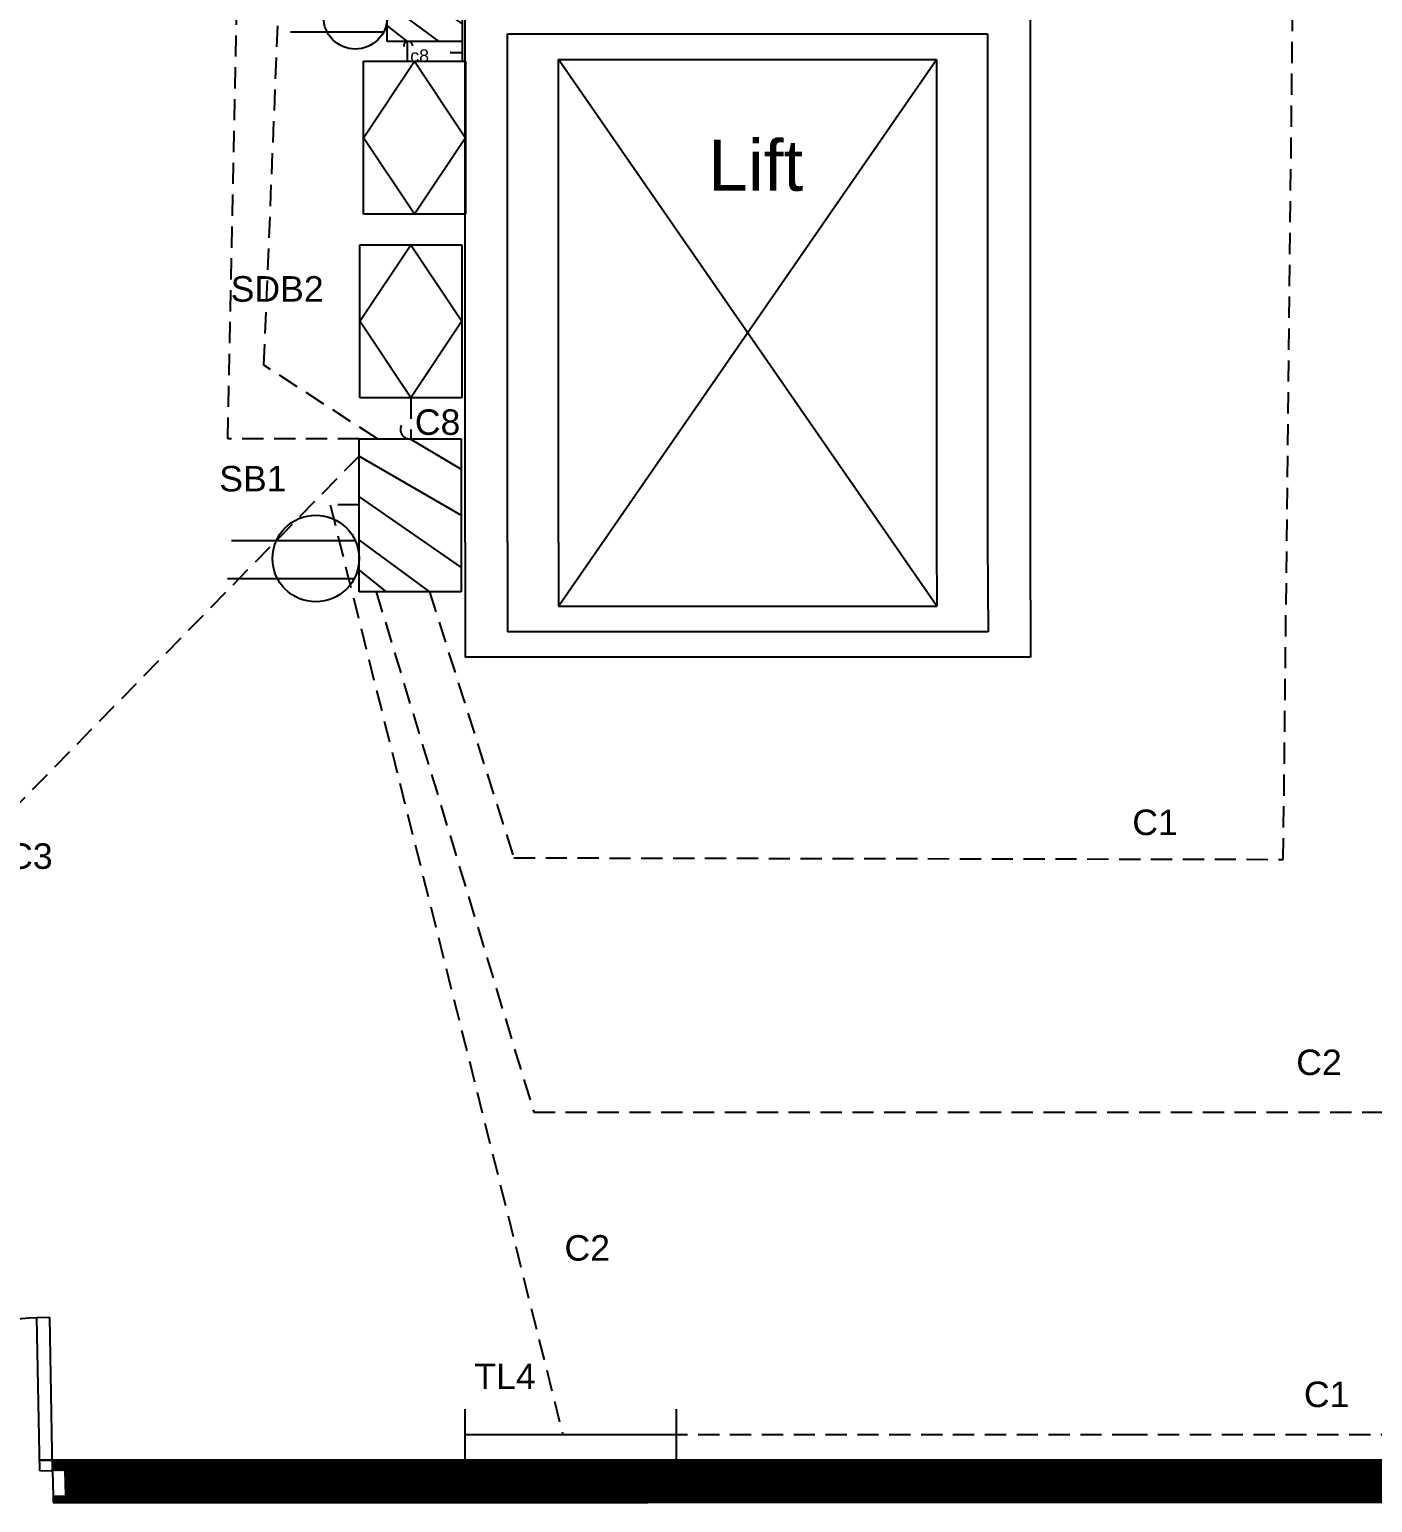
# Model space of a CAD drawing. Header units: inches. Extents: x 79 to 11386, y 236 to 3106.
# Drawn here: x 1680.7 to 1996.9, y 324.1 to 670.9 of the extents above; entities that cross this region are included whole.
import ezdxf

# ---------------------------------------------------------------- set-up
doc = ezdxf.new("R2010")
doc.units = ezdxf.units.IN
doc.header["$LTSCALE"] = 20
doc.header["$MEASUREMENT"] = 0
doc.linetypes.add('HIDDEN', pattern=[0.375, 0.25, -0.125])
for name, color, linetype in [('appliances', 180, 'Continuous'), ('Conduit', 100, 'HIDDEN'), ('conduit_SDB', 82, 'HIDDEN'), ('door_window', 30, 'Continuous'), ('emergency_Bo', 220, 'Continuous'), ('emergency_conduit', 210, 'HIDDEN'), ('hatch', 8, 'Continuous'), ('Text layer', 200, 'HIDDEN')]:
    doc.layers.add(name, color=color, linetype=linetype)
doc.styles.get("Standard").update_dxf_attribs({"font": 'arial.ttf', "height": 6})

# ---------------------------------------------------------------- blocks, each defined once
blk = doc.blocks.new('door_large')
at = {"layer": 'door_window'}
for p, q in [((3, 6), (3, 42)), ((3, 42), (6, 42)), ((6, 6), (6, 42)), ((78, 6), (78, 42)), ((81, 42), (78, 42)), ((81, 6), (81, 42)), ((0, 0), (0, 6)), ((0, 6), (3, 6)), ((6, 6), (3, 6)), ((3, 6), (3, 0)), ((78, 6), (81, 6)), ((81, 6), (81, 0)), ((84, 6), (81, 6)), ((84, 0), (84, 6)), ((3, 0), (0, 0)), ((81, 0), (84, 0))]:
    blk.add_line(p, q, dxfattribs=at)
for centre, start, end in [((6, 6), 0, 90), ((78, 6), 90, 180)]:
    blk.add_arc(centre, 36, start, end, dxfattribs=at)
blk = doc.blocks.new('A$C0cb437cc')
at = {"layer": 'emergency_Bo'}
for p, q in [((4.81, 22.37), (4.81, 48.85)), ((12.75, 22.1), (12.75, 47.99)), ((2.13, 21.31), (34.09, 21.31)), ((2.13, 0), (2.13, 21.31)), ((6.66, 21.31), (2.13, 15.63)), ((12.93, 21.31), (2.13, 6.62)), ((21.95, 21.31), (7.16, 0)), ((30.47, 21.31), (18.11, 0)), ((34.09, 21.31), (34.09, 0)), ((34.09, 10.66), (27.72, 0)), ((34.09, 0), (2.13, 0))]:
    blk.add_line(p, q, dxfattribs=at)
blk.add_circle((9.06, 30.37), 9.06, dxfattribs=at)

msp = doc.modelspace()

# ---------------------------------------------------------------- hatches: boundary and pattern name
at = {"layer": 'hatch'}
h = msp.add_hatch(dxfattribs=at)
h.set_pattern_fill('ANSI31', color=256)
h.paths.add_polyline_path([(1552.24168, 1007.10249), (1422.24168, 1007.10249), (1422.24168, 880.10249), (1422.24168, 755.10249), (1422.24168, 324.10249), (1605.24168, 324.10249), (1605.12798, 330.10141), (1608.12744, 330.15826), (1608.05268, 334.10249), (1432.24168, 334.10249), (1432.24168, 997.10249), (1552.24168, 997.10249)])
h.paths.add_polyline_path([(2266.24168, 1007.10249), (2256.24168, 1007.10249), (2135.24168, 1007.10249), (2131.24168, 1007.10249), (2125.24168, 1007.10249), (1985.24168, 1007.10249), (1672.24168, 1007.10249), (1672.24168, 997.10249), (1703.24168, 997.10249), (1709.24168, 997.10249), (1713.24168, 997.10249), (2125.24168, 997.10249), (2131.24168, 997.10249), (2256.24168, 997.10249), (2256.24168, 880.10249), (2256.24168, 876.10249), (2256.24168, 874.10249), (2256.24168, 527.10249), (2256.24168, 521.10249), (2256.24168, 334.10249), (2266.24168, 334.10249), (2266.24168, 364.10249)])
h.paths.add_polyline_path([(2266.24168, 334.10249), (2256.24168, 334.10249), (1686.06669, 334.10249), (1686.11343, 331.63635), (1689.11289, 331.6932), (1689.22659, 325.69428), (1686.22713, 325.63743), (1686.11343, 331.63635), (1683.11397, 331.5795), (1682.43178, 367.57304, 0.414213562), (1647.12044, 330.89731, 0.414213562), (1610.4447, 366.20865), (1611.1269, 330.21511), (1608.12744, 330.15826), (1608.24221, 324.10249), (1783.24168, 324.10249), (1937.24168, 324.10249), (2084.24168, 324.10249), (2266.24168, 324.10249)])
h.paths.add_polyline_path([(1610.4447, 366.20865), (1611.05322, 334.10249), (1646.9164, 334.10249, 0.388310072)], flags=17)
h.paths.add_polyline_path([(1682.43178, 367.57304, 0.38835357), (1647.20249, 334.10249), (1669.24168, 334.10249), (1675.24168, 334.10249), (1683.06615, 334.10249)], flags=17)
h.paths.add_polyline_path([(1686.11343, 331.63635), (1683.11397, 331.5795), (1683.06615, 334.10249), (1675.24168, 334.10249), (1669.24168, 334.10249), (1647.20249, 334.10249, 0.022276556), (1647.12044, 330.89731, 0.022314373), (1646.9164, 334.10249), (1611.05322, 334.10249), (1611.1269, 330.21511), (1608.12744, 330.15826), (1608.24221, 324.10249), (1783.24168, 324.10249), (1937.24168, 324.10249), (2084.24168, 324.10249), (2266.24168, 324.10249), (2266.24168, 334.10249), (2256.24168, 334.10249), (1686.06669, 334.10249), (1686.11343, 331.63635), (1689.11289, 331.6932), (1689.22659, 325.69428), (1686.22713, 325.63743)], flags=17)
h = msp.add_hatch(dxfattribs=at)
h.set_pattern_fill('ANSI31', color=256)
h.paths.add_polyline_path([(2266.24168, 334.10249), (1686.06669, 334.10249), (1686.11343, 331.63635), (1689.11289, 331.6932), (1689.22659, 325.69428), (1686.22713, 325.63743), (1686.22713, 324.10249), (1783.24168, 324.10249), (1937.24168, 324.10249), (2084.24168, 324.10249), (2266.24168, 324.10249)])

# ---------------------------------------------------------------- linework, layer by layer
for p, q in [((1916.24168, 710.71094), (1916.24168, 550.10249)), ((1783.24168, 550.10249), (1783.24168, 706.78058)), ((1782.5226, 669.47935), (1782.5226, 665.47935)), ((1793.24168, 550.10249), (1793.24168, 669.88225)), ((1793.24168, 669.88225), (1906.24168, 669.88225)), ((1906.24168, 669.88225), (1906.24168, 550.10249)), ((1779.67627, 665.47935), (1782.5226, 665.47935)), ((1782.5226, 665.47935), (1782.5226, 663.47935)), ((1805.24168, 550.10249), (1805.24168, 663.88225)), ((1805.24168, 663.88225), (1894.24168, 663.88225)), ((1805.24168, 535.10249), (1894.24168, 663.88225)), ((1894.30877, 535.10249), (1805.24168, 663.88225)), ((1894.24168, 663.88225), (1894.24168, 550.10249)), ((1783.24168, 550.10249), (1783.24168, 523.10249)), ((1793.24168, 550.10249), (1793.24168, 529.10249)), ((1805.24168, 550.10249), (1805.24168, 535.10249)), ((1894.2418, 550.04872), (1894.30877, 535.10249)), ((1906.24168, 550.10249), (1906.33577, 529.10249)), ((1916.24158, 550.1473), (1916.36255, 523.1473)), ((1805.24168, 535.10249), (1894.30877, 535.10249)), ((1906.36265, 529.10249), (1793.24168, 529.10249)), ((1793.24168, 523.10249), (1783.24168, 523.10249)), ((1906.36265, 523.10249), (1793.24168, 523.10249)), ((1894.36253, 523.10249), (1894.36277, 523.04872)), ((1916.36255, 523.1473), (1906.36265, 523.10249)), ((2266.24168, 334.10249), (1683.06615, 334.10249)), ((1683.06615, 334.10249), (1783.24168, 334.10249)), ((1752.24168, 334.10249), (1816.24168, 334.10249)), ((1847.24168, 334.10249), (1783.24168, 334.10249)), ((1853.24168, 334.10249), (1916.24168, 334.10249)), ((1927.24168, 334.10249), (1863.24168, 334.10249)), ((2084.24168, 334.10249), (1937.24168, 334.10249)), ((1937.24168, 324.10249), (1686.22713, 324.10249)), ((1686.22713, 324.10249), (1752.24168, 324.10249)), ((1686.22713, 324.10249), (1783.24168, 324.10249)), ((1752.24168, 324.10249), (1826.24168, 324.10249)), ((2084.24168, 324.10249), (1937.24168, 324.10249))]:
    msp.add_line(p, q)
at = {"layer": 'appliances'}
for p, q in [((1758.48399, 584.21943), (1758.48399, 620.21943)), ((1758.48399, 620.21943), (1782.48399, 620.21943)), ((1758.48399, 602.21943), (1770.48399, 620.21943)), ((1770.48399, 620.21943), (1782.48399, 602.21943)), ((1782.48399, 620.21943), (1782.48399, 584.21943)), ((1770.48399, 584.21943), (1758.48399, 602.21943)), ((1782.48399, 602.21943), (1770.48399, 584.21943)), ((1782.48399, 584.21943), (1758.48399, 584.21943)), ((1758.27125, 538.55032), (1758.27125, 574.55032)), ((1758.27125, 574.55032), (1782.27125, 574.55032)), ((1770.27125, 574.55032), (1782.27125, 567.36792)), ((1782.27125, 574.55032), (1782.27125, 538.55032)), ((1758.27125, 570.47341), (1782.27125, 556.55032)), ((1758.27125, 560.8746), (1782.27125, 544.21787)), ((1757.38427, 550.51267), (1728.23187, 550.51267)), ((1758.27125, 550.71118), (1774.82001, 538.55032)), ((1757.08264, 541.57508), (1727.262, 541.57508)), ((1758.27125, 543.65323), (1764.66458, 538.55032)), ((1782.27125, 538.55032), (1758.27125, 538.55032)), ((1783.24168, 334.10249), (1783.24168, 346.10249)), ((1832.93414, 346.10249), (1832.93414, 334.10249)), ((1783.24168, 340.10249), (1832.93414, 340.10249))]:
    msp.add_line(p, q, dxfattribs=at)
msp.add_circle((1748.07392, 546.35299), 10.19733, dxfattribs=at)
at = {"layer": 'Conduit'}
for p, q in [((1975.84944, 475.52149), (1981.53635, 992.68085)), ((1727.36788, 574.55032), (1734.10904, 901.66192)), ((1735.88499, 591.85648), (1744.82214, 811.94905)), ((1762.57237, 574.55032), (1735.88499, 591.85648)), ((1758.27125, 574.55032), (1727.36788, 574.55032)), ((1758.27125, 570.47341), (1571.13994, 379.36302)), ((1758.27125, 558.96386), (1751.46595, 558.96386)), ((1751.46595, 558.96386), (1806.22207, 340.10249)), ((1762.28621, 538.55032), (1799.39516, 416.00605)), ((1774.82001, 538.55032), (1794.69794, 475.89447)), ((1794.69794, 475.89447), (1975.84944, 475.52149)), ((1799.39516, 416.00605), (2252.20872, 416.00605)), ((1938.84687, 340.10249), (2109.08791, 340.10249))]:
    msp.add_line(p, q, dxfattribs=at)
at = {"layer": 'conduit_SDB'}
for p, q in [((1770.48399, 584.21943), (1770.48399, 574.55032)), ((1808.08791, 340.10249), (1938.84687, 340.10249))]:
    msp.add_line(p, q, dxfattribs=at)
msp.add_arc((1770.19344, 576.72488), 2.19388, 152.8753619, 342.2689416, dxfattribs=at)
at = {"layer": 'emergency_Bo'}
for p, q in [((1759.33448, 627.43695), (1759.33448, 663.43695)), ((1759.33448, 663.43695), (1783.33448, 663.43695)), ((1759.33448, 645.43695), (1771.33448, 663.43695)), ((1771.33448, 663.43695), (1783.33448, 645.43695)), ((1783.33448, 663.43695), (1783.33448, 627.43695)), ((1771.33448, 627.43695), (1759.33448, 645.43695)), ((1783.33448, 645.43695), (1771.33448, 627.43695)), ((1783.33448, 627.43695), (1759.33448, 627.43695))]:
    msp.add_line(p, q, dxfattribs=at)
at = {"layer": 'emergency_conduit'}
msp.add_line((1769.58561, 668.05536), (1769.58561, 663.43695), dxfattribs=at)
msp.add_arc((1769.83045, 667.04101), 1.04348, 359.2386652, 186.2420649, dxfattribs=at)
at = {"layer": 'hatch'}
msp.add_line((1686.22713, 325.63743), (1686.22713, 324.10249), dxfattribs=at)

# ---------------------------------------------------------------- block references
at = {"rotation": 1.085812590712945}
msp.add_blockref('door_large', (1605.24168, 324.10249), dxfattribs=at)
at = {"layer": 'emergency_conduit', "color": 0, "linetype": 'ByBlock', "xscale": 0.8274618409557127, "yscale": 0.8274618409557127, "zscale": 0.8274618409557127, "rotation": 90}
msp.add_blockref('A$C0cb437cc', (1782.5226, 666.29582), dxfattribs=at)

# ---------------------------------------------------------------- texts
at = {"layer": 'appliances', "char_height": 6, "attachment_point": 1}
for s, width, insert in [('SDB2', 30.5594161, (1728.03749, 612.83787)), ('SB1', 19.2557415, (1725.35583, 568.1605)), ('TL4', 16.3753472, (1785.3916, 356.79892))]:
    msp.add_mtext_dynamic_manual_height_columns(s, width=width, gutter_width=30, heights=[0], dxfattribs=dict(at, insert=insert))
at = {"layer": 'Conduit', "char_height": 6, "attachment_point": 1}
for s, width, insert in [('C1', 46.4605058, (1940.29514, 487.24826)), ('C3', 44.6635037, (1675.42189, 479.29279)), ('C2', 28.7713889, (1978.89619, 430.74432)), ('C2', 28.7713889, (1806.63142, 387.05271)), ('C1', 46.4605058, (1980.69651, 352.58639))]:
    msp.add_mtext_dynamic_manual_height_columns(s, width=width, gutter_width=30, heights=[0], dxfattribs=dict(at, insert=insert))
at = {"layer": 'conduit_SDB', "insert": (1771.3986, 581.47041), "char_height": 6, "attachment_point": 1}
msp.add_mtext_dynamic_manual_height_columns('C8', width=5.7645876, gutter_width=30, heights=[0], dxfattribs=at)
at = {"layer": 'emergency_conduit', "insert": (1770.31691, 666.2214), "char_height": 3, "attachment_point": 1}
msp.add_mtext_dynamic_manual_height_columns('c8', width=3.22419, gutter_width=30, heights=[0], dxfattribs=at)
at = {"layer": 'Text layer', "insert": (1840.46876, 644.93379), "char_height": 12, "attachment_point": 1}
msp.add_mtext_dynamic_manual_height_columns('Lift', width=33.7034924, gutter_width=30, heights=[0], dxfattribs=at)

doc.saveas('drawing.dxf')
